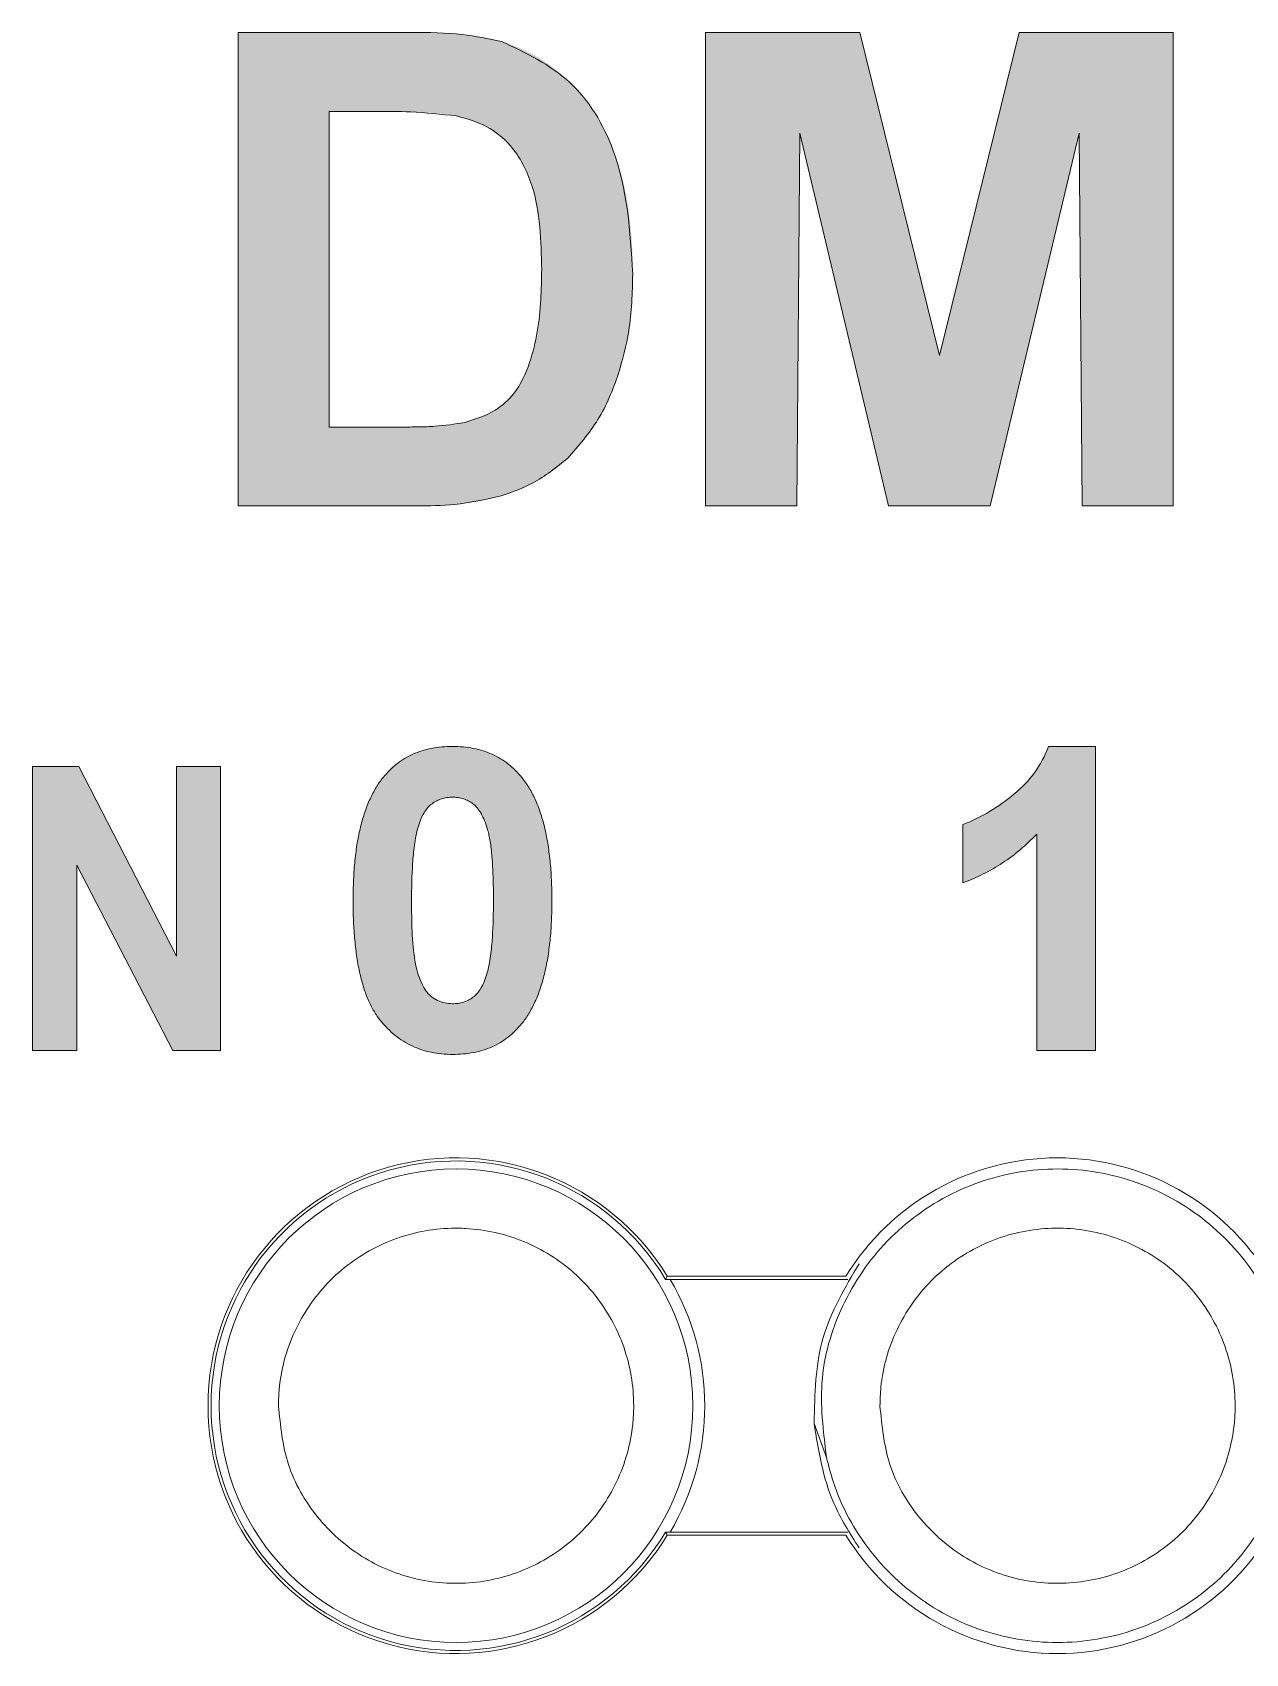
# Model space of a CAD drawing. Extents: x 222 to 1672, y 144 to 807.
# Drawn here: x 454.74 to 459.86, y 469.23 to 476.08 of the extents above; entities that cross this region are included whole.
import ezdxf

# ---------------------------------------------------------------- set-up
doc = ezdxf.new("R2010")
doc.units = 0
doc.header["$LTSCALE"] = 2
doc.header["$MEASUREMENT"] = 0
doc.layers.get('0').update_dxf_attribs({"linetype": 'CONTINUOUS'})
doc.layers.add('DIM', color=7, linetype='CONTINUOUS')

msp = doc.modelspace()

# ---------------------------------------------------------------- hatches: boundary and pattern name
at = {"layer": 'DIM', "lineweight": 5}
h = msp.add_hatch(color=256, dxfattribs=at)
edge = h.paths.add_edge_path(flags=0)
edge.add_spline(control_points=[(457.27041, 475.05763), (457.27012, 475.0806), (457.26953, 475.12563), (457.26694, 475.1918), (457.26163, 475.25512), (457.25451, 475.31568), (457.24527, 475.37355), (457.2342, 475.42865), (457.22097, 475.48094), (457.20083, 475.54601), (457.17113, 475.62248), (457.12725, 475.70765), (457.07584, 475.78544), (457.02652, 475.84402), (456.9836, 475.88626), (456.95028, 475.91588), (456.91496, 475.94244), (456.87848, 475.9673), (456.83991, 475.98866), (456.80011, 476.00805), (456.75878, 476.025), (456.73028, 476.03418), (456.71593, 476.0388)], knot_values=[0, 0, 0, 0, 0.0568017, 0.1113325, 0.1636792, 0.2138912, 0.2620416, 0.3085366, 0.3528231, 0.3953308, 0.4768823, 0.5553, 0.6317686, 0.7069808, 0.744105, 0.7806029, 0.8171231, 0.8532969, 0.8896661, 0.9259947, 0.9627233, 1, 1, 1, 1], weights=[1, 1, 1, 1, 1, 1, 1, 1, 1, 1, 1, 1, 1, 1, 1, 1, 1, 1, 1, 1, 1, 1, 1], degree=3, periodic=0)
edge.add_spline(control_points=[(456.71593, 476.0388), (456.70447, 476.04183), (456.68047, 476.04817), (456.64241, 476.05622), (456.60052, 476.06249), (456.55505, 476.06745), (456.50593, 476.07218), (456.45299, 476.07454), (456.39637, 476.07689), (456.35736, 476.07687), (456.33732, 476.07686)], knot_values=[0, 0, 0, 0, 0.0931878, 0.1951024, 0.3055634, 0.4260132, 0.5546052, 0.6933701, 0.8425304, 1, 1, 1, 1], weights=[1, 1, 1, 1, 1, 1, 1, 1, 1, 1, 1], degree=3, periodic=0)
edge.add_line((456.33732, 476.07686), (455.60375, 476.07686))
edge.add_line((455.60375, 476.07686), (455.60375, 474.07686))
edge.add_line((455.60375, 474.07686), (456.35896, 474.07686))
edge.add_spline(control_points=[(456.35896, 474.07686), (456.37699, 474.07704), (456.41226, 474.07739), (456.46369, 474.07939), (456.51232, 474.08257), (456.55818, 474.0869), (456.60127, 474.09269), (456.6415, 474.1007), (456.67914, 474.10853), (456.70288, 474.11582), (456.71432, 474.11933)], knot_values=[0, 0, 0, 0, 0.150584, 0.2945675, 0.4298152, 0.5575516, 0.6791617, 0.7926885, 0.9001124, 1, 1, 1, 1], weights=[1, 1, 1, 1, 1, 1, 1, 1, 1, 1, 1], degree=3, periodic=0)
edge.add_spline(control_points=[(456.71432, 474.11933), (456.74278, 474.12908), (456.79766, 474.14787), (456.87282, 474.18601), (456.94025, 474.22759), (456.97801, 474.26203), (456.99638, 474.27879)], knot_values=[0, 0, 0, 0, 0.2757753, 0.5318057, 0.7722247, 1, 1, 1, 1], weights=[1, 1, 1, 1, 1, 1, 1], degree=3, periodic=0)
edge.add_spline(control_points=[(456.99638, 474.27879), (457.04544, 474.32814), (457.08814, 474.38244), (457.15906, 474.5023), (457.18613, 474.56662), (457.20952, 474.63215)], knot_values=[0, 0, 0, 0, 0.5, 0.5, 1, 1, 1, 1], weights=[1, 1, 1, 1, 1, 1], degree=3, periodic=0)
edge.add_spline(control_points=[(457.20952, 474.63215), (457.21912, 474.66324), (457.23892, 474.72731), (457.25667, 474.8302), (457.26878, 474.94102), (457.26986, 475.01793), (457.27041, 475.05763)], knot_values=[0, 0, 0, 0, 0.2259243, 0.4656869, 0.7242009, 1, 1, 1, 1], weights=[1, 1, 1, 1, 1, 1, 1], degree=3, periodic=0)
edge = h.paths.add_edge_path(flags=0)
edge.add_spline(control_points=[(456.8858, 475.07606), (456.8846, 474.94396), (456.87893, 474.81129), (456.8143, 474.62292), (456.78434, 474.5611), (456.68761, 474.47244), (456.62478, 474.44648), (456.56088, 474.42943)], knot_values=[0, 0, 0, 0, 0.5, 0.5, 0.75, 0.75, 1, 1, 1, 1], weights=[1, 1, 1, 1, 1, 1, 1, 1], degree=3, periodic=0)
edge.add_spline(control_points=[(456.56088, 474.42943), (456.47689, 474.41137), (456.39067, 474.41088), (456.30487, 474.4102)], knot_values=[0, 0, 0, 0, 1, 1, 1, 1], weights=[1, 1, 1, 1], degree=3, periodic=0)
edge.add_line((456.30487, 474.4102), (455.98836, 474.4102))
edge.add_line((455.98836, 474.4102), (455.98836, 475.74353))
edge.add_line((455.98836, 475.74353), (456.17867, 475.74353))
edge.add_spline(control_points=[(456.17867, 475.74353), (456.19937, 475.74341), (456.23903, 475.74319), (456.2958, 475.74258), (456.34734, 475.7408), (456.39345, 475.73909), (456.4343, 475.7361), (456.46974, 475.73317), (456.49995, 475.72922), (456.51816, 475.72583), (456.52642, 475.7243)], knot_values=[0, 0, 0, 0, 0.1780785, 0.3412342, 0.4883614, 0.621754, 0.7380682, 0.8407299, 0.9276577, 1, 1, 1, 1], weights=[1, 1, 1, 1, 1, 1, 1, 1, 1, 1, 1], degree=3, periodic=0)
edge.add_spline(control_points=[(456.52642, 475.7243), (456.55979, 475.71628), (456.59284, 475.70738), (456.65525, 475.67933), (456.68506, 475.66139), (456.76367, 475.5963), (456.80124, 475.53699), (456.85414, 475.41207), (456.86762, 475.34462), (456.88343, 475.21113), (456.88519, 475.14366), (456.8858, 475.07606)], knot_values=[0, 0, 0, 0, 0.125, 0.125, 0.25, 0.25, 0.5, 0.5, 0.75, 0.75, 1, 1, 1, 1], weights=[1, 1, 1, 1, 1, 1, 1, 1, 1, 1, 1, 1], degree=3, periodic=0)
for points in [[(458.22875, 476.07686), (457.57811, 476.07686), (457.57811, 474.07686), (457.96272, 474.07686), (457.97554, 475.65138), (458.35094, 474.07686), (458.77963, 474.07686), (459.15503, 475.65138), (459.16785, 474.07686), (459.55247, 474.07686), (459.55247, 476.07686), (458.90182, 476.07686), (458.56529, 474.71268)], [(454.93054, 472.97686), (454.73525, 472.97686), (454.73525, 471.77686), (454.92226, 471.77686), (454.92226, 472.55949), (455.32794, 471.77686), (455.53005, 471.77686), (455.53005, 472.97686), (455.34304, 472.97686), (455.34304, 472.17548)]]:
    msp.add_hatch(color=256, dxfattribs=at).paths.add_polyline_path(points, flags=0)
h = msp.add_hatch(color=256, dxfattribs=at)
edge = h.paths.add_edge_path(flags=0)
edge.add_spline(control_points=[(456.92906, 472.4102), (456.92897, 472.42503), (456.9288, 472.4542), (456.9271, 472.49707), (456.92502, 472.53836), (456.92123, 472.57796), (456.91699, 472.61607), (456.9116, 472.65263), (456.90511, 472.68752), (456.89809, 472.72089), (456.88947, 472.7524), (456.8803, 472.78253), (456.86975, 472.81089), (456.85837, 472.83773), (456.84648, 472.86309), (456.83285, 472.88655), (456.81868, 472.90866), (456.80816, 472.92235), (456.80301, 472.92906)], knot_values=[0, 0, 0, 0, 0.1637907, 0.3219923, 0.4737044, 0.6200981, 0.7611316, 0.8970256, 1.0279347, 1.1529032, 1.2734659, 1.3884505, 1.500474, 1.6073803, 1.7102753, 1.8094988, 1.9066548, 2, 2, 2, 2], weights=[1, 1, 1, 1, 1, 1, 1, 1, 1, 1, 1, 1, 1, 1, 1, 1, 1, 1, 1], degree=3, periodic=0)
edge.add_spline(control_points=[(456.80301, 472.92906), (456.79399, 472.93958), (456.7762, 472.96037), (456.74539, 472.98716), (456.71248, 473.01026), (456.67676, 473.02897), (456.63847, 473.04338), (456.59764, 473.05358), (456.55428, 473.05993), (456.52452, 473.06065), (456.50923, 473.06102)], knot_values=[0, 0, 0, 0, 0.248849, 0.4912951, 0.7316004, 0.9701591, 1.2140708, 1.4652953, 1.7253538, 2, 2, 2, 2], weights=[1, 1, 1, 1, 1, 1, 1, 1, 1, 1, 1], degree=3, periodic=0)
edge.add_spline(control_points=[(456.50923, 473.06102), (456.49403, 473.06065), (456.46427, 473.05993), (456.42103, 473.05354), (456.38019, 473.04375), (456.34218, 473.02904), (456.30642, 473.01091), (456.27353, 472.9882), (456.24305, 472.96165), (456.22542, 472.94104), (456.21649, 472.9306)], knot_values=[0, 0, 0, 0, 0.2744844, 0.5373885, 0.7880012, 1.0316953, 1.2721174, 1.5106002, 1.7520832, 2, 2, 2, 2], weights=[1, 1, 1, 1, 1, 1, 1, 1, 1, 1, 1], degree=3, periodic=0)
edge.add_spline(control_points=[(456.21649, 472.9306), (456.21125, 472.92381), (456.20062, 472.91005), (456.1863, 472.8878), (456.17287, 472.86411), (456.16063, 472.83876), (456.14884, 472.81204), (456.13881, 472.78337), (456.12915, 472.75343), (456.12102, 472.72176), (456.11361, 472.68864), (456.1068, 472.65394), (456.10148, 472.61753), (456.09725, 472.57959), (456.09343, 472.54007), (456.09139, 472.49905), (456.08966, 472.45643), (456.0895, 472.42752), (456.08941, 472.41277)], knot_values=[0, 0, 0, 0, 0.0947951, 0.1920791, 0.2922574, 0.3957015, 0.5031215, 0.6149677, 0.7312918, 0.850854, 0.9761917, 1.1065169, 1.2416523, 1.3828716, 1.5285141, 1.680426, 1.8369414, 2, 2, 2, 2], weights=[1, 1, 1, 1, 1, 1, 1, 1, 1, 1, 1, 1, 1, 1, 1, 1, 1, 1, 1], degree=3, periodic=0)
edge.add_spline(control_points=[(456.08941, 472.41277), (456.08953, 472.39776), (456.08977, 472.36834), (456.09098, 472.32511), (456.09338, 472.28369), (456.09634, 472.24396), (456.10052, 472.20606), (456.1053, 472.16983), (456.11133, 472.13537), (456.11781, 472.10253), (456.12564, 472.0716), (456.13408, 472.04238), (456.1435, 472.01486), (456.15418, 471.98922), (456.16512, 471.96499), (456.17743, 471.94277), (456.19067, 471.9223), (456.20897, 471.89744), (456.23417, 471.86991), (456.26641, 471.84038), (456.30126, 471.81564), (456.33846, 471.79532), (456.37793, 471.77958), (456.41975, 471.76858), (456.46373, 471.76171), (456.49386, 471.76084), (456.50923, 471.7604)], knot_values=[0, 0, 0, 0, 0.1023641, 0.2006707, 0.2949865, 0.3853341, 0.4724036, 0.5550401, 0.6345628, 0.7109588, 0.7833069, 0.8521612, 0.9183816, 0.9815967, 1.0415254, 1.0996427, 1.1546419, 1.2077519, 1.3100491, 1.4086077, 1.5054982, 1.6007722, 1.6971121, 1.7945817, 1.8951708, 2, 2, 2, 2], weights=[1, 1, 1, 1, 1, 1, 1, 1, 1, 1, 1, 1, 1, 1, 1, 1, 1, 1, 1, 1, 1, 1, 1, 1, 1, 1, 1], degree=3, periodic=0)
edge.add_spline(control_points=[(456.50923, 471.7604), (456.52443, 471.76077), (456.55419, 471.7615), (456.59744, 471.76787), (456.63833, 471.77774), (456.67644, 471.79225), (456.71209, 471.81059), (456.74494, 471.83321), (456.77542, 471.85978), (456.79305, 471.88038), (456.80198, 471.89082)], knot_values=[0, 0, 0, 0, 0.2744745, 0.5373692, 0.7879729, 1.0331065, 1.2721436, 1.5106178, 1.7520921, 2, 2, 2, 2], weights=[1, 1, 1, 1, 1, 1, 1, 1, 1, 1, 1], degree=3, periodic=0)
edge.add_spline(control_points=[(456.80198, 471.89082), (456.80722, 471.89761), (456.81784, 471.91137), (456.83217, 471.93362), (456.84559, 471.95732), (456.85791, 471.98271), (456.86956, 472.00958), (456.87969, 472.0383), (456.88926, 472.06837), (456.89783, 472.10002), (456.90475, 472.13334), (456.91173, 472.16807), (456.91695, 472.20458), (456.92124, 472.24269), (456.92502, 472.28229), (456.92709, 472.32349), (456.9288, 472.36628), (456.92897, 472.39536), (456.92906, 472.4102)], knot_values=[0, 0, 0, 0, 0.0945303, 0.1915426, 0.2914411, 0.3945961, 0.5025844, 0.6141181, 0.7301173, 0.8505016, 0.9752852, 1.1052463, 1.2409393, 1.3817642, 1.5279412, 1.6794288, 1.8364516, 2, 2, 2, 2], weights=[1, 1, 1, 1, 1, 1, 1, 1, 1, 1, 1, 1, 1, 1, 1, 1, 1, 1, 1], degree=3, periodic=0)
edge = h.paths.add_edge_path(flags=0)
edge.add_spline(control_points=[(456.33637, 472.4102), (456.33668, 472.46218), (456.33731, 472.51421), (456.34085, 472.56607), (456.34263, 472.59212), (456.34503, 472.61815), (456.34843, 472.64403), (456.35185, 472.66996), (456.35706, 472.6957), (456.36389, 472.72095)], knot_values=[0, 0, 0, 0, 0.0003115, 0.0003115, 0.0003115, 0.0004679, 0.0004679, 0.0004679, 0.0006248, 0.0006248, 0.0006248, 0.0006248], weights=[1, 1, 1, 1, 1, 1, 1, 1, 1, 1], degree=3, periodic=0)
edge.add_spline(control_points=[(456.36389, 472.72095), (456.36749, 472.73194), (456.37427, 472.75267), (456.38782, 472.78041), (456.4035, 472.80301), (456.42202, 472.81987), (456.44214, 472.83199), (456.4634, 472.84067), (456.48591, 472.84593), (456.5014, 472.84664), (456.50923, 472.84699)], knot_values=[0, 0, 0, 0, 0.3319346, 0.6261028, 0.88385, 1.1175137, 1.3397552, 1.5552303, 1.7751521, 2, 2, 2, 2], weights=[1, 1, 1, 1, 1, 1, 1, 1, 1, 1, 1], degree=3, periodic=0)
edge.add_spline(control_points=[(456.50923, 472.84699), (456.51706, 472.84663), (456.53255, 472.84592), (456.55501, 472.84072), (456.57606, 472.83196), (456.59622, 472.81981), (456.61479, 472.80179), (456.63115, 472.77727), (456.64555, 472.74619), (456.65623, 472.71567), (456.66398, 472.68661), (456.66854, 472.65963), (456.67308, 472.62852), (456.67608, 472.59303), (456.67914, 472.55335), (456.68062, 472.50941), (456.68214, 472.46123), (456.68211, 472.42769), (456.6821, 472.4102)], knot_values=[0, 0, 0, 0, 0.0900992, 0.1782245, 0.2636545, 0.3518682, 0.4475233, 0.5589704, 0.6892264, 0.8409642, 0.9307546, 1.0351212, 1.1557437, 1.2925784, 1.4449922, 1.6139422, 1.7986118, 2, 2, 2, 2], weights=[1, 1, 1, 1, 1, 1, 1, 1, 1, 1, 1, 1, 1, 1, 1, 1, 1, 1, 1], degree=3, periodic=0)
edge.add_spline(control_points=[(456.6821, 472.4102), (456.68178, 472.35838), (456.68115, 472.30651), (456.67763, 472.25481), (456.67587, 472.22885), (456.67347, 472.20291), (456.67006, 472.17711), (456.66664, 472.15128), (456.66138, 472.12563), (456.65458, 472.10047)], knot_values=[0, 0, 0, 0, 0.0003105, 0.0003105, 0.0003105, 0.0004663, 0.0004663, 0.0004663, 0.0006227, 0.0006227, 0.0006227, 0.0006227], weights=[1, 1, 1, 1, 1, 1, 1, 1, 1, 1], degree=3, periodic=0)
edge.add_spline(control_points=[(456.65458, 472.10047), (456.65098, 472.08948), (456.6442, 472.06875), (456.63065, 472.04102), (456.61497, 472.01839), (456.59647, 472.00165), (456.57649, 471.98929), (456.5552, 471.98087), (456.53265, 471.97543), (456.51715, 471.97477), (456.50923, 471.97442)], knot_values=[0, 0, 0, 0, 0.3318947, 0.6260275, 0.8837437, 1.1173793, 1.3374952, 1.5552276, 1.772723, 2, 2, 2, 2], weights=[1, 1, 1, 1, 1, 1, 1, 1, 1, 1, 1], degree=3, periodic=0)
edge.add_spline(control_points=[(456.50923, 471.97442), (456.48747, 471.9755), (456.46581, 471.97877), (456.42662, 471.99764), (456.40934, 472.01159), (456.3726, 472.06529), (456.35972, 472.10775), (456.33616, 472.23614), (456.33709, 472.32339), (456.33637, 472.4102)], knot_values=[0, 0, 0, 0, 0.25, 0.25, 0.5, 0.5, 1, 1, 2, 2, 2, 2], weights=[1, 1, 1, 1, 1, 1, 1, 1, 1, 1], degree=3, periodic=0)
h = msp.add_hatch(color=256, dxfattribs=at)
edge = h.paths.add_edge_path(flags=0)
edge.add_line((458.66432, 472.73175), (458.66432, 472.4848))
edge.add_spline(control_points=[(458.66432, 472.4848), (458.72316, 472.50753), (458.77966, 472.53493), (458.88527, 472.60432), (458.93283, 472.64615), (458.97712, 472.69111)], knot_values=[0, 0, 0, 0, 1, 1, 2, 2, 2, 2], weights=[1, 1, 1, 1, 1, 1], degree=3, periodic=0)
edge.add_line((458.97712, 472.69111), (458.97712, 471.77686))
edge.add_line((458.97712, 471.77686), (459.22408, 471.77686))
edge.add_line((459.22408, 471.77686), (459.22408, 473.06102))
edge.add_line((459.22408, 473.06102), (459.026, 473.06102))
edge.add_spline(control_points=[(459.026, 473.06102), (459.01118, 473.02147), (458.9914, 472.98367), (458.94219, 472.9162), (458.91274, 472.88664), (458.81535, 472.80596), (458.74318, 472.76132), (458.66432, 472.73175)], knot_values=[0, 0, 0, 0, 0.5, 0.5, 1, 1, 2, 2, 2, 2], weights=[1, 1, 1, 1, 1, 1, 1, 1], degree=3, periodic=0)

# ---------------------------------------------------------------- linework, layer by layer
at = {"linetype": 'Continuous', "lineweight": 5}
for p, q in [((455.60375, 476.07686), (456.33732, 476.07686)), ((455.60375, 474.07686), (455.60375, 476.07686)), ((457.57811, 476.07686), (458.22875, 476.07686)), ((457.57811, 474.07686), (457.57811, 476.07686)), ((458.22875, 476.07686), (458.56529, 474.71268)), ((458.56529, 474.71268), (458.90182, 476.07686)), ((458.90182, 476.07686), (459.55247, 476.07686)), ((459.55247, 476.07686), (459.55247, 474.07686)), ((455.98836, 475.74353), (455.98836, 474.41019)), ((456.17867, 475.74353), (455.98836, 475.74353)), ((457.97554, 475.65138), (457.96272, 474.07686)), ((458.35094, 474.07686), (457.97554, 475.65138)), ((459.15503, 475.65138), (458.77963, 474.07686)), ((459.16785, 474.07686), (459.15503, 475.65138)), ((455.98836, 474.41019), (456.30487, 474.41019)), ((456.35895, 474.07686), (455.60375, 474.07686)), ((457.96272, 474.07686), (457.57811, 474.07686)), ((458.77963, 474.07686), (458.35094, 474.07686)), ((459.55247, 474.07686), (459.16785, 474.07686)), ((459.026, 473.06102), (459.22408, 473.06102)), ((459.22408, 473.06102), (459.22408, 471.77686)), ((454.73525, 472.97686), (454.93054, 472.97686)), ((454.73525, 471.77686), (454.73525, 472.97686)), ((454.93054, 472.97686), (455.34304, 472.17548)), ((455.34304, 472.97686), (455.53005, 472.97686)), ((455.34304, 472.17548), (455.34304, 472.97686)), ((455.53005, 472.97686), (455.53005, 471.77686)), ((458.66432, 472.48479), (458.66432, 472.73175)), ((458.97712, 471.77686), (458.97712, 472.69111)), ((455.32794, 471.77686), (454.92226, 472.55949)), ((454.92226, 472.55949), (454.92226, 471.77686)), ((454.92226, 471.77686), (454.73525, 471.77686)), ((455.53005, 471.77686), (455.32794, 471.77686)), ((459.22408, 471.77686), (458.97712, 471.77686)), ((457.40884, 470.81059), (458.17827, 470.81059)), ((458.17091, 470.82368), (457.4162, 470.82368)), ((458.03637, 470.20189), (458.0886, 470.05795)), ((458.17827, 469.74313), (457.40884, 469.74313)), ((457.4162, 469.73004), (458.17091, 469.73004))]:
    msp.add_line(p, q, dxfattribs=at)
at = {"linetype": 'Continuous', "lineweight": 5, "flags": 128}
for points in [[(457.40884, 470.81059), (457.41391, 470.8196), (457.4162, 470.82368)], [(457.40884, 469.74313), (457.41391, 469.73413), (457.4162, 469.73004)]]:
    msp.add_lwpolyline(points, dxfattribs=at)
at = {"linetype": 'Continuous', "lineweight": 5}
msp.add_circle((456.52438, 470.2767), 1, dxfattribs=at)
for centre, radius, start, end in [((456.52356, 470.27686), 1.04682, 31.490802, 328.509198), ((456.52356, 470.27686), 1.03373, 31.085274, 328.914726), ((459.06356, 470.27686), 1.04682, 31.490802, 148.509198), ((456.52438, 470.27673), 1.05, 329.456713, 30.559537), ((459.06356, 470.27686), 1.04682, 211.490802, 328.509198)]:
    msp.add_arc(centre, radius, start, end, dxfattribs=at)
for points, knots in [([(456.33732, 476.07686), (456.40875, 476.07644), (456.53625, 476.07568), (456.66104, 476.05007), (456.71593, 476.0388)], [0, 0, 0, 0, 0.5602341, 1, 1, 1, 1]), ([(456.71593, 476.0388), (456.81915, 475.98992), (457.02603, 475.89194), (457.24201, 475.5277), (457.25964, 475.23596), (457.27041, 475.05763)], [0, 0, 0, 0, 0.2790937, 0.5593591, 1, 1, 1, 1]), ([(456.52643, 475.7243), (456.46171, 475.7313), (456.3461, 475.7438), (456.22985, 475.74361), (456.17867, 475.74353)], [0, 0, 0, 0, 0.5597588, 1, 1, 1, 1]), ([(456.8858, 475.07606), (456.88338, 475.19664), (456.87966, 475.38215), (456.77522, 475.58975), (456.65491, 475.68821), (456.57024, 475.71199), (456.52643, 475.7243)], [0, 0, 0, 0, 0.44039177, 0.67756762, 0.83315651, 1, 1, 1, 1]), ([(456.56088, 474.42942), (456.60535, 474.44349), (456.68388, 474.46832), (456.78362, 474.55773), (456.85669, 474.71948), (456.88315, 474.90081), (456.88516, 475.03345), (456.8858, 475.07606)], [0, 0, 0, 0, 0.17560136, 0.31004711, 0.49515389, 0.83782567, 1, 1, 1, 1]), ([(457.27041, 475.05763), (457.26848, 474.97675), (457.26501, 474.83234), (457.22647, 474.69331), (457.20952, 474.63215)], [0, 0, 0, 0, 0.5600781, 1, 1, 1, 1]), ([(457.20952, 474.63215), (457.19744, 474.59955), (457.17329, 474.53431), (457.11042, 474.40994), (457.04192, 474.33116), (456.99637, 474.27878)], [0, 0, 0, 0, 0.250823, 0.5019007, 1, 1, 1, 1]), ([(456.30487, 474.41019), (456.32632, 474.41036), (456.36921, 474.41069), (456.45494, 474.41325), (456.51853, 474.42296), (456.56088, 474.42942)], [0, 0, 0, 0, 0.2503077, 0.5006511, 1, 1, 1, 1]), ([(456.99637, 474.27878), (456.94856, 474.24031), (456.86309, 474.17154), (456.75982, 474.1353), (456.71433, 474.11933)], [0, 0, 0, 0, 0.5594843, 1, 1, 1, 1]), ([(456.71433, 474.11933), (456.64879, 474.10465), (456.53167, 474.07842), (456.41177, 474.07734), (456.35895, 474.07686)], [0, 0, 0, 0, 0.55956661, 1, 1, 1, 1]), ([(456.21649, 472.9306), (456.22542, 472.94104), (456.24305, 472.96165), (456.27353, 472.9882), (456.30642, 473.01091), (456.34218, 473.02904), (456.38019, 473.04375), (456.42103, 473.05354), (456.46427, 473.05993), (456.49403, 473.06065), (456.50923, 473.06102)], [0, 0, 0, 0, 0.1239584, 0.2446999, 0.3639413, 0.4841524, 0.6059994, 0.7313057, 0.8627578, 1, 1, 1, 1]), ([(456.50923, 473.06102), (456.52452, 473.06065), (456.55428, 473.05993), (456.59764, 473.05358), (456.63847, 473.04338), (456.67676, 473.02897), (456.71248, 473.01026), (456.74539, 472.98716), (456.7762, 472.96037), (456.79399, 472.93958), (456.80301, 472.92906)], [0, 0, 0, 0, 0.1373231, 0.26735233, 0.39296462, 0.51492044, 0.63419982, 0.75435243, 0.87557549, 1, 1, 1, 1]), ([(458.66432, 472.73175), (458.74318, 472.76132), (458.81535, 472.80596), (458.91274, 472.88664), (458.94219, 472.9162), (458.9914, 472.98367), (459.01118, 473.02147), (459.026, 473.06102)], [0, 0, 0, 0, 0.5, 0.5, 0.75, 0.75, 1, 1, 1, 1]), ([(456.08941, 472.41277), (456.0895, 472.42752), (456.08966, 472.45643), (456.09139, 472.49905), (456.09343, 472.54007), (456.09725, 472.57959), (456.10148, 472.61753), (456.1068, 472.65394), (456.11361, 472.68864), (456.12102, 472.72176), (456.12915, 472.75343), (456.13881, 472.78337), (456.14884, 472.81204), (456.16063, 472.83876), (456.17287, 472.86411), (456.1863, 472.8878), (456.20062, 472.91005), (456.21125, 472.92381), (456.21649, 472.9306)], [0, 0, 0, 0, 0.0815293, 0.159787, 0.235743, 0.3085642, 0.3791738, 0.4467416, 0.5119042, 0.574573, 0.6343541, 0.6925161, 0.7484392, 0.8021493, 0.8538713, 0.9039604, 0.9526024, 1, 1, 1, 1]), ([(456.80301, 472.92906), (456.80816, 472.92235), (456.81868, 472.90866), (456.83285, 472.88655), (456.84648, 472.86309), (456.85837, 472.83773), (456.86975, 472.81089), (456.8803, 472.78253), (456.88947, 472.7524), (456.89809, 472.72089), (456.90511, 472.68752), (456.9116, 472.65263), (456.91699, 472.61607), (456.92123, 472.57796), (456.92502, 472.53836), (456.9271, 472.49707), (456.9288, 472.4542), (456.92897, 472.42503), (456.92906, 472.4102)], [0, 0, 0, 0, 0.0466726, 0.0952506, 0.1448623, 0.1963098, 0.249763, 0.3057748, 0.3632671, 0.4235484, 0.4860327, 0.5514872, 0.6194342, 0.689951, 0.7631478, 0.8390038, 0.9181046, 1, 1, 1, 1]), ([(456.50923, 472.84699), (456.5014, 472.84664), (456.48591, 472.84593), (456.4634, 472.84067), (456.44214, 472.83199), (456.42202, 472.81987), (456.4035, 472.80301), (456.38782, 472.78041), (456.37427, 472.75267), (456.36749, 472.73194), (456.36389, 472.72095)], [0, 0, 0, 0, 0.112424, 0.2223849, 0.3301224, 0.4412432, 0.558075, 0.6869486, 0.8340327, 1, 1, 1, 1]), ([(456.6821, 472.4102), (456.68211, 472.42769), (456.68214, 472.46123), (456.68062, 472.50941), (456.67914, 472.55335), (456.67608, 472.59303), (456.67308, 472.62852), (456.66854, 472.65963), (456.66398, 472.68661), (456.65623, 472.71567), (456.64555, 472.74619), (456.63115, 472.77727), (456.61479, 472.80179), (456.59622, 472.81981), (456.57606, 472.83196), (456.55501, 472.84072), (456.53255, 472.84592), (456.51706, 472.84663), (456.50923, 472.84699)], [0, 0, 0, 0, 0.1006941, 0.1930289, 0.2775039, 0.3537108, 0.4221281, 0.4824394, 0.5346227, 0.5795179, 0.6553868, 0.7205148, 0.7762383, 0.8240659, 0.8681727, 0.9108877, 0.9549504, 1, 1, 1, 1]), ([(456.36389, 472.72095), (456.35706, 472.6957), (456.35185, 472.66996), (456.34843, 472.64403), (456.34503, 472.61815), (456.34263, 472.59212), (456.34085, 472.56607), (456.33731, 472.51421), (456.33668, 472.46218), (456.33637, 472.4102)], [0, 0, 0, 0, 0.00007845126, 0.00007845126, 0.00007845126, 0.00015664372, 0.00015664372, 0.00015664372, 0.00031237956, 0.00031237956, 0.00031237956, 0.00031237956]), ([(458.97712, 472.69111), (458.93283, 472.64615), (458.88527, 472.60432), (458.77966, 472.53493), (458.72316, 472.50753), (458.66432, 472.4848)], [0, 0, 0, 0, 0.5, 0.5, 1, 1, 1, 1]), ([(456.50923, 471.7604), (456.49386, 471.76084), (456.46373, 471.76171), (456.41975, 471.76858), (456.37793, 471.77958), (456.33846, 471.79532), (456.30126, 471.81564), (456.26641, 471.84038), (456.23417, 471.86991), (456.20897, 471.89744), (456.19067, 471.9223), (456.17743, 471.94277), (456.16512, 471.96499), (456.15418, 471.98922), (456.1435, 472.01486), (456.13408, 472.04238), (456.12564, 472.0716), (456.11781, 472.10253), (456.11133, 472.13537), (456.1053, 472.16983), (456.10052, 472.20606), (456.09634, 472.24396), (456.09338, 472.28369), (456.09098, 472.32511), (456.08977, 472.36834), (456.08953, 472.39776), (456.08941, 472.41277)], [0, 0, 0, 0, 0.0524146, 0.1027092, 0.151444, 0.1996139, 0.2472509, 0.2956961, 0.3449754, 0.396124, 0.422679, 0.4501787, 0.4792373, 0.5092016, 0.5408092, 0.5739194, 0.6083466, 0.6445206, 0.6827186, 0.7224799, 0.7637982, 0.807333, 0.8525067, 0.8996647, 0.948818, 1, 1, 1, 1]), ([(456.33637, 472.4102), (456.33709, 472.32339), (456.33616, 472.23614), (456.35972, 472.10775), (456.3726, 472.06529), (456.40934, 472.01159), (456.42662, 471.99764), (456.46581, 471.97877), (456.48747, 471.9755), (456.50923, 471.97442)], [0, 0, 0, 0, 0.5, 0.5, 0.75, 0.75, 0.875, 0.875, 1, 1, 1, 1]), ([(456.65458, 472.10047), (456.66138, 472.12563), (456.66664, 472.15128), (456.67006, 472.17711), (456.67347, 472.20291), (456.67587, 472.22885), (456.67763, 472.25481), (456.68115, 472.30651), (456.68178, 472.35838), (456.6821, 472.4102)], [0, 0, 0, 0, 0.00007818557, 0.00007818557, 0.00007818557, 0.00015612091, 0.00015612091, 0.00015612091, 0.0003113561, 0.0003113561, 0.0003113561, 0.0003113561]), ([(456.92906, 472.4102), (456.92897, 472.39536), (456.9288, 472.36628), (456.92709, 472.32349), (456.92502, 472.28229), (456.92124, 472.24269), (456.91695, 472.20458), (456.91173, 472.16807), (456.90475, 472.13334), (456.89783, 472.10002), (456.88926, 472.06837), (456.87969, 472.0383), (456.86956, 472.00958), (456.85791, 471.98271), (456.84559, 471.95732), (456.83217, 471.93362), (456.81784, 471.91137), (456.80722, 471.89761), (456.80198, 471.89082)], [0, 0, 0, 0, 0.0817742, 0.1602856, 0.2360294, 0.3091179, 0.3795303, 0.4473768, 0.5123574, 0.5747492, 0.6349414, 0.6929409, 0.7487078, 0.8027019, 0.8542795, 0.9042287, 0.9527348, 1, 1, 1, 1]), ([(456.50923, 471.97442), (456.51715, 471.97477), (456.53265, 471.97543), (456.5552, 471.98087), (456.57649, 471.98929), (456.59647, 472.00165), (456.61497, 472.01839), (456.63065, 472.04102), (456.6442, 472.06875), (456.65098, 472.08948), (456.65458, 472.10047)], [0, 0, 0, 0, 0.1136385, 0.2223862, 0.3312524, 0.4413104, 0.5581281, 0.6869863, 0.8340527, 1, 1, 1, 1]), ([(456.80198, 471.89082), (456.79305, 471.88038), (456.77542, 471.85978), (456.74494, 471.83321), (456.71209, 471.81059), (456.67644, 471.79225), (456.63833, 471.77774), (456.59744, 471.76787), (456.55419, 471.7615), (456.52443, 471.76077), (456.50923, 471.7604)], [0, 0, 0, 0, 0.12395396, 0.2446911, 0.36392821, 0.48344676, 0.60601354, 0.73131539, 0.86276274, 1, 1, 1, 1]), ([(458.0886, 470.05795), (458.07479, 470.17009), (458.04717, 470.39438), (458.1499, 470.72415), (458.34783, 471.0017), (458.62866, 471.198), (458.95807, 471.29029), (459.29953, 471.26835), (459.61474, 471.13459), (459.86682, 470.90413), (459.99455, 470.67181), (460.03137, 470.52943), (460.04016, 470.49546)], [0, 0, 0, 0, 0.1073726, 0.2147448, 0.3221172, 0.4294899, 0.5368622, 0.6442346, 0.7516068, 0.8589796, 0.9663522, 1, 1, 1, 1]), ([(455.77438, 470.2767), (455.78267, 470.19237), (455.79926, 470.0237), (455.92854, 469.79921), (456.11893, 469.62856), (456.35666, 469.53098), (456.61286, 469.51749), (456.85921, 469.58957), (457.06777, 469.73918), (457.21508, 469.94917), (457.26859, 470.14021), (457.27881, 470.33424), (457.24568, 470.52985), (457.12122, 470.75416), (456.92963, 470.92485), (456.73191, 471.00599), (456.59682, 471.02471), (456.50347, 471.02792), (456.36741, 471.01852), (456.16461, 470.95115), (455.96163, 470.79401), (455.82253, 470.57878), (455.77694, 470.39497), (455.77475, 470.29388), (455.77438, 470.2767)], [0, 0, 0, 0, 0.05367534, 0.10735081, 0.16102652, 0.21470201, 0.26837755, 0.32205312, 0.37572847, 0.42940422, 0.48307914, 0.49989994, 0.55357607, 0.60725157, 0.66092667, 0.71460225, 0.74115078, 0.74776638, 0.77431497, 0.82799046, 0.88166611, 0.93534122, 0.98901699, 1, 1, 1, 1]), ([(458.31438, 470.2767), (458.32267, 470.19237), (458.33925, 470.0237), (458.46857, 469.79921), (458.65884, 469.62857), (458.85688, 469.54741), (458.99194, 469.5287), (459.08529, 469.52548), (459.22135, 469.53489), (459.42417, 469.60226), (459.62703, 469.7594), (459.76659, 469.97461), (459.81091, 470.15847), (459.81727, 470.3434), (459.78567, 470.52987), (459.66124, 470.75416), (459.46955, 470.92486), (459.23217, 471.02242), (458.97586, 471.03593), (458.72959, 470.96384), (458.52086, 470.81424), (458.37418, 470.60422), (458.31882, 470.41325), (458.31523, 470.30301), (458.31438, 470.2767)], [0, 0, 0, 0, 0.0536753, 0.1073508, 0.1610265, 0.214702, 0.2412505, 0.2478661, 0.2744146, 0.3280903, 0.3817655, 0.4354413, 0.4891171, 0.5000993, 0.5537754, 0.6074509, 0.661126, 0.7148015, 0.7684771, 0.8221526, 0.8758284, 0.9295035, 0.9831792, 1, 1, 1, 1]), ([(458.22629, 470.87673), (458.16653, 470.77566), (458.04362, 470.56779), (458.03883, 470.32607), (458.03637, 470.20189)], [0, 0, 0, 0, 0.4862569, 1, 1, 1, 1]), ([(460.04016, 470.49546), (460.05397, 470.38332), (460.08159, 470.15903), (459.97886, 469.82926), (459.78093, 469.5517), (459.5001, 469.35541), (459.17069, 469.26312), (458.82922, 469.28506), (458.51402, 469.41882), (458.26193, 469.64927), (458.1342, 469.88159), (458.09738, 470.02397), (458.0886, 470.05795)], [0, 0, 0, 0, 0.1073728, 0.2147451, 0.3221177, 0.4294898, 0.5368623, 0.6442348, 0.7516073, 0.8589794, 0.9663522, 1, 1, 1, 1]), ([(458.03637, 470.20189), (458.05494, 470.08629), (458.08518, 469.89809), (458.18701, 469.73836), (458.22629, 469.67673)], [0, 0, 0, 0, 0.61422394, 1, 1, 1, 1])]:
    msp.add_open_spline(points, degree=3, knots=knots, dxfattribs=at)

doc.saveas('drawing.dxf')
